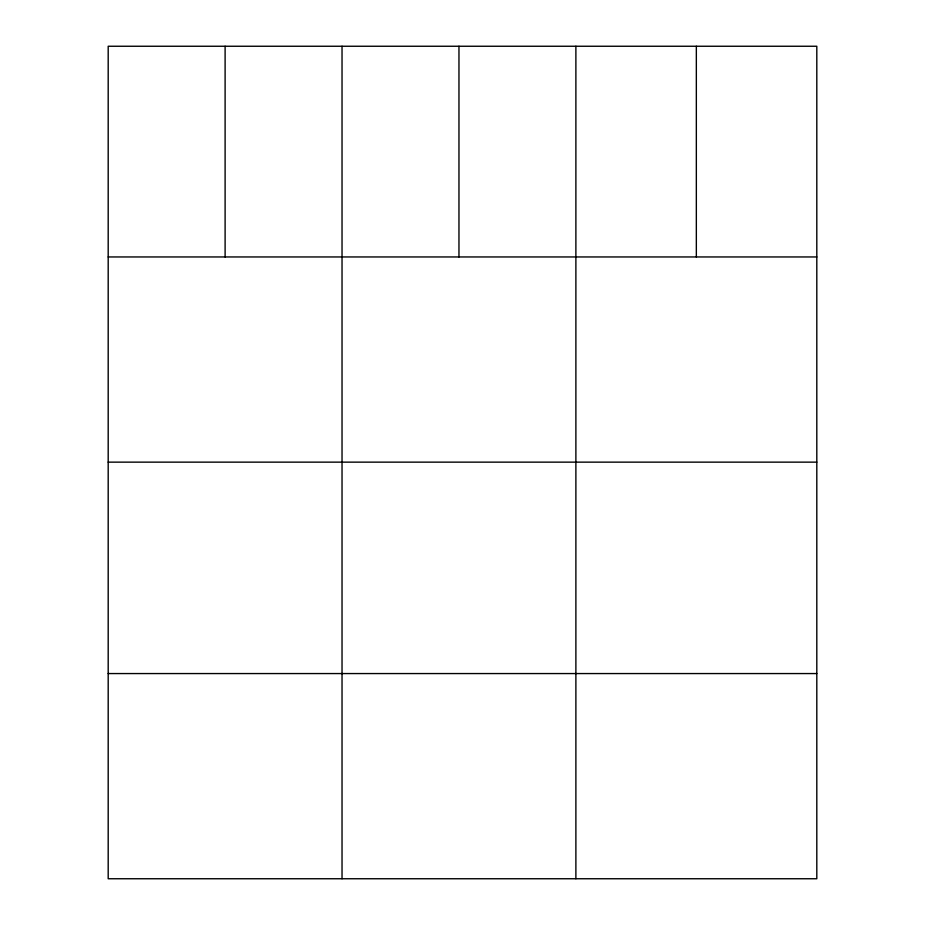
<?xml version="1.0" encoding="UTF-8"?>
<svg xmlns="http://www.w3.org/2000/svg" width="925" height="925" viewBox="0 0 925 925"><rect width="100%" height="100%" fill="white"/><g stroke="black" fill="none" stroke-linecap="round" stroke-linejoin="round"><path stroke-width="1.39" d="M816.81 256.953L816.81 878.75L108.19 878.75L108.19 46.25L816.81 46.25L816.81 256.953L108.19 256.953M108.19 462.142L816.81 462.142M108.19 673.562L816.81 673.562M696.34 46.25L696.34 256.953M575.882 46.25L575.882 878.75M458.962 46.25L458.962 256.953M342.03 46.25L342.03 878.75M225.11 46.25L225.11 256.953"/></g></svg>
